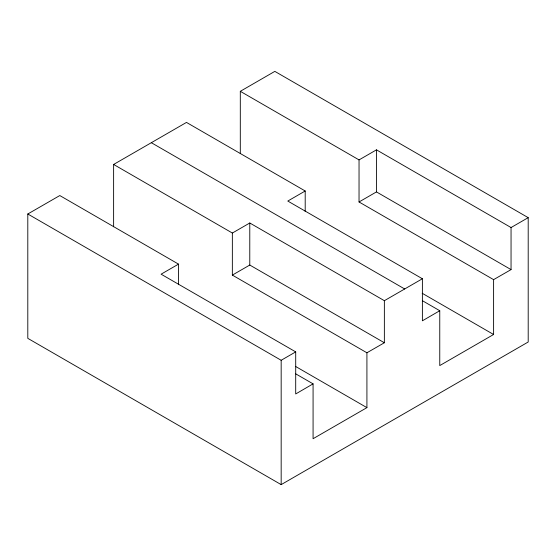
<?xml version="1.0" encoding="UTF-8"?>
<svg xmlns="http://www.w3.org/2000/svg" width="556" height="556" viewBox="0 0 556 556"><rect width="100%" height="100%" fill="white"/><g stroke="black" fill="none" stroke-linecap="round" stroke-linejoin="round"><path stroke-width="0.83" d="M113.619 226.765L113.626 164.458L186.482 122.417L305.202 190.993L305.202 211.593M178.518 284.728L178.518 264.128L59.798 195.552L27.8 213.997L27.8 338.347L281.169 484.623L528.2 342.003L528.2 217.653L274.831 71.376L240.31 91.316L240.303 153.623M384.37 300.692L384.363 342.753L366.918 352.782L232.352 275.102L232.359 233.04L249.783 222.991L384.37 300.692L422.393 278.758L422.386 320.812L439.761 310.728L422.47 300.74M232.352 275.102L249.776 265.045L249.783 222.991M178.518 264.128L161.101 274.184L295.709 351.892L295.702 393.954L313.077 383.862L295.785 373.882M511.054 227.55L511.047 269.611L493.603 279.64L359.037 201.967L359.044 159.906L376.468 149.849L511.054 227.55L528.2 217.653M359.037 201.967L376.461 191.91L376.468 149.849M305.202 190.993L287.786 201.05L422.393 278.758M27.8 213.997L281.169 360.281L295.709 351.892M366.918 352.782L366.918 407.638L313.077 438.719L313.077 383.862M493.603 279.64L493.603 334.497L439.761 365.584L439.761 310.728M240.31 91.316L359.044 159.906M376.461 191.91L511.047 269.611M422.199 293.269L493.603 334.497M151.315 142.69L404.685 288.974M113.626 164.458L232.359 233.04M249.776 265.045L384.363 342.753M295.514 366.404L366.918 407.638M281.169 360.281L281.169 484.623"/></g></svg>
